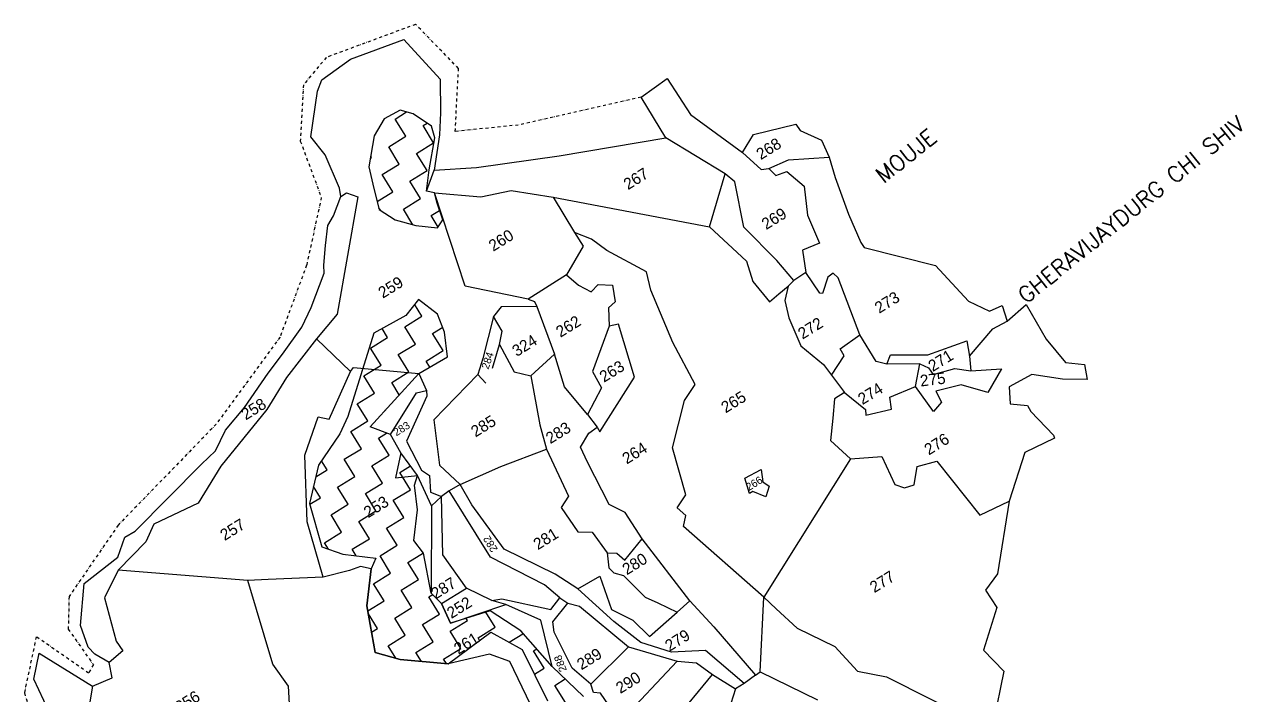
# Model space of a CAD drawing. Header units: metres. Extents: x 319724 to 326380, y 1825641 to 1831057.
# Drawn here: x 320112 to 322158, y 1829932 to 1831057 of the extents above; entities that cross this region are included whole.
import ezdxf

# ---------------------------------------------------------------- set-up
doc = ezdxf.new("R2010")
doc.units = ezdxf.units.M
doc.header["$MEASUREMENT"] = 0
doc.linetypes.add('DASHDOT', pattern=[1, 0.5, -0.25, 0, -0.25])
for name, color, linetype in [('OFF', 1, 'Continuous'), ('POLY_HATCH', 12, 'Continuous'), ('POLY_PARCEL', 6, 'Continuous'), ('POLY_WATER', 4, 'Continuous'), ('TEXT_MAPOUT', 7, 'Continuous'), ('TEXT_PARCEL', 7, 'Continuous'), ('V_BOUND_LINE', 7, 'Continuous'), ('V_BOUND_STREAM_LINE', 7, 'DASHDOT')]:
    doc.layers.add(name, color=color, linetype=linetype)
doc.styles.get("Standard").update_dxf_attribs({"font": 'simplex.shx'})
doc.styles.add('TEXT _PARCEL', font='', dxfattribs={"height": 0.18})
doc.styles.get('TEXT _PARCEL').set_extended_font_data('Kruti Dev 050')

msp = doc.modelspace()

# ---------------------------------------------------------------- linework, layer by layer
at = {"layer": 'OFF'}
msp.add_line((321148.7, 1830935.5), (321192.4, 1830966.4), dxfattribs=at)
at = {"layer": 'POLY_HATCH'}
for p, q in [((320743.8, 1830913.5), (320717, 1830898.7)), ((320765.6, 1830907.2), (320743.8, 1830913.5)), ((320796.3, 1830886.7), (320765.6, 1830907.2)), ((320717, 1830898.7), (320700.3, 1830870.5)), ((320802.1, 1830867), (320796.3, 1830886.7)), ((320700.3, 1830870.5), (320691.3, 1830818.3)), ((320792.5, 1830813.4), (320802.1, 1830867)), ((320691.3, 1830818.3), (320699.3, 1830782)), ((320787.9, 1830777.2), (320792.5, 1830813.4)), ((320699.3, 1830782), (320708.7, 1830746.5)), ((320801.5, 1830774.6), (320787.9, 1830777.2)), ((320805.2, 1830758.9), (320801.5, 1830774.6)), ((320815.3, 1830729.2), (320805.2, 1830758.9)), ((320708.7, 1830746.5), (320735.6, 1830729.1)), ((320735.6, 1830729.1), (320770, 1830719.8)), ((320770, 1830719.8), (320806.7, 1830715.6)), ((320806.7, 1830715.6), (320815.3, 1830729.2)), ((320774.3, 1830595.3), (320753.2, 1830568.5)), ((320806.6, 1830570.7), (320774.3, 1830595.3)), ((320753.2, 1830568.5), (320699.5, 1830538.8)), ((320818.5, 1830540.4), (320806.6, 1830570.7)), ((320699.5, 1830538.8), (320655.7, 1830398.8)), ((320823.5, 1830499), (320818.5, 1830540.4)), ((320774.9, 1830471.2), (320823.5, 1830499)), ((320693.5, 1830381.5), (320774.9, 1830471.2)), ((320655.7, 1830398.8), (320642.5, 1830370.1)), ((320642.5, 1830370.1), (320606.7, 1830317.1)), ((320727.4, 1830368.8), (320693.5, 1830381.5)), ((320745.1, 1830338.1), (320727.4, 1830368.8)), ((320772.6, 1830299.7), (320745.1, 1830338.1)), ((320606.7, 1830317.1), (320591.4, 1830252.9)), ((320767.7, 1830283.5), (320772.6, 1830299.7)), ((320772.8, 1830242.1), (320767.7, 1830283.5)), ((320591.4, 1830252.9), (320612.3, 1830180.2)), ((320766.9, 1830190.5), (320772.8, 1830242.1)), ((320783.1, 1830169.7), (320766.9, 1830190.5)), ((320612.3, 1830180.2), (320647.5, 1830167.7)), ((320647.5, 1830167.7), (320703.1, 1830160.9)), ((320796.1, 1830102.2), (320783.1, 1830169.7)), ((320694.8, 1830142.9), (320687.9, 1830081.1)), ((320703.1, 1830160.9), (320694.8, 1830142.9)), ((320813.1, 1830084.9), (320796.1, 1830102.2)), ((320796.1, 1830102.2), (320796.1, 1830102.2)), ((320687.9, 1830081.1), (320701.7, 1830002.8)), ((320828.6, 1830051.7), (320813.1, 1830084.9)), ((320895, 1830072.4), (320828.6, 1830051.7)), ((320946.4, 1830039.1), (320895, 1830072.4)), ((320824.3, 1829983.7), (320896.2, 1830037)), ((320896.2, 1830037), (320948.6, 1830007.7)), ((320999.2, 1829979.2), (320946.4, 1830039.1)), ((320701.7, 1830002.8), (320743.7, 1829990.8)), ((320948.6, 1830007.7), (320991.6, 1829921.3)), ((320743.7, 1829990.8), (320824.3, 1829983.7)), ((321051.8, 1829928.5), (320999.2, 1829979.2))]:
    msp.add_line(p, q, dxfattribs=at)
at = {"layer": 'POLY_HATCH', "linetype": 'Continuous'}
for p, q in [((320735.5, 1830898.5), (320754.6, 1830910.4)), ((320706.3, 1830880.5), (320706.6, 1830880.7)), ((320706.6, 1830880.7), (320706.5, 1830880.9)), ((320753.3, 1830869.7), (320735.5, 1830898.5)), ((320782.2, 1830887.5), (320788.9, 1830891.6)), ((320800, 1830858.6), (320782.2, 1830887.5)), ((320724.5, 1830851.8), (320753.3, 1830869.7)), ((320771.2, 1830840.8), (320800, 1830858.6)), ((320742.3, 1830823), (320724.5, 1830851.8)), ((320789, 1830811.9), (320771.2, 1830840.8)), ((320693.8, 1830832.9), (320695.6, 1830834)), ((320695.6, 1830834), (320694.4, 1830836)), ((320713.4, 1830805.1), (320742.3, 1830823)), ((320731.2, 1830776.3), (320713.4, 1830805.1)), ((320760.1, 1830794.1), (320789, 1830811.9)), ((320777.9, 1830765.2), (320760.1, 1830794.1)), ((320705.1, 1830760.1), (320731.2, 1830776.3)), ((320749.1, 1830747.4), (320777.9, 1830765.2)), ((320710.4, 1830745.4), (320707.9, 1830749.5)), ((320765.3, 1830721.1), (320749.1, 1830747.4)), ((320795.8, 1830736.4), (320809.9, 1830745.1)), ((320807.7, 1830717.1), (320795.8, 1830736.4)), ((320780.4, 1830567.4), (320768.1, 1830587.4)), ((320751.6, 1830549.6), (320780.4, 1830567.4)), ((320693.8, 1830513.9), (320722.7, 1830531.7)), ((320722.7, 1830531.7), (320713.5, 1830546.6)), ((320769.4, 1830520.7), (320751.6, 1830549.6)), ((320798.3, 1830538.5), (320815.2, 1830549)), ((320816.1, 1830509.6), (320798.3, 1830538.5)), ((320711.6, 1830485), (320693.8, 1830513.9)), ((320740.5, 1830502.9), (320769.4, 1830520.7)), ((320758.3, 1830474), (320740.5, 1830502.9)), ((320787.2, 1830491.8), (320816.1, 1830509.6)), ((320793.4, 1830481.8), (320787.2, 1830491.8)), ((320682.8, 1830467.2), (320711.6, 1830485)), ((320729.5, 1830456.2), (320758.3, 1830474)), ((320700.6, 1830438.3), (320682.8, 1830467.2)), ((320742.3, 1830435.3), (320729.5, 1830456.2)), ((320671.7, 1830420.5), (320700.6, 1830438.3)), ((320689.6, 1830391.6), (320671.7, 1830420.5)), ((320718.4, 1830409.5), (320719.5, 1830410.1)), ((320718.6, 1830409.2), (320718.4, 1830409.5)), ((320660.7, 1830373.8), (320689.6, 1830391.6)), ((320678.5, 1830344.9), (320660.7, 1830373.8)), ((320707.4, 1830362.8), (320721, 1830371.2)), ((320725.2, 1830333.9), (320707.4, 1830362.8)), ((320649.6, 1830327.1), (320678.5, 1830344.9)), ((320667.5, 1830298.2), (320649.6, 1830327.1)), ((320696.3, 1830316.1), (320725.2, 1830333.9)), ((320602.1, 1830297.7), (320620.8, 1830309.3)), ((320620.8, 1830309.3), (320611.5, 1830324.3)), ((320714.2, 1830287.2), (320696.3, 1830316.1)), ((320743, 1830305), (320760.9, 1830316.1)), ((320638.6, 1830280.4), (320667.5, 1830298.2)), ((320685.3, 1830269.4), (320714.2, 1830287.2)), ((320760.9, 1830276.1), (320743, 1830305)), ((320609.7, 1830262.6), (320598.2, 1830281.3)), ((320656.4, 1830251.5), (320638.6, 1830280.4)), ((320703.1, 1830240.5), (320685.3, 1830269.4)), ((320732, 1830258.3), (320760.9, 1830276.1)), ((320591.8, 1830251.5), (320609.7, 1830262.6)), ((320627.5, 1830233.7), (320656.4, 1830251.5)), ((320749.8, 1830229.4), (320732, 1830258.3)), ((320645.4, 1830204.8), (320627.5, 1830233.7)), ((320674.2, 1830222.7), (320703.1, 1830240.5)), ((320720.9, 1830211.6), (320749.8, 1830229.4)), ((320616.5, 1830187), (320645.4, 1830204.8)), ((320692.1, 1830193.8), (320674.2, 1830222.7)), ((320738.8, 1830182.7), (320720.9, 1830211.6)), ((320623.1, 1830176.4), (320616.5, 1830187)), ((320663.2, 1830176), (320692.1, 1830193.8)), ((320767.6, 1830200.6), (320768.1, 1830200.8)), ((320768, 1830200), (320767.6, 1830200.6)), ((320670, 1830164.9), (320663.2, 1830176)), ((320709.9, 1830164.9), (320738.8, 1830182.7)), ((320727.7, 1830136.1), (320709.9, 1830164.9)), ((320756.6, 1830153.9), (320782.8, 1830170.1)), ((320774.4, 1830125), (320756.6, 1830153.9)), ((320698.8, 1830118.2), (320727.7, 1830136.1)), ((320745.5, 1830107.2), (320774.4, 1830125)), ((320716.7, 1830089.4), (320698.8, 1830118.2)), ((320763.4, 1830078.3), (320745.5, 1830107.2)), ((320689.4, 1830072.5), (320716.7, 1830089.4)), ((320792.2, 1830096.1), (320798.4, 1830099.9)), ((320810.1, 1830067.3), (320792.2, 1830096.1)), ((320705.6, 1830042.7), (320690.3, 1830067.4)), ((320734.5, 1830060.5), (320763.4, 1830078.3)), ((320752.3, 1830031.6), (320734.5, 1830060.5)), ((320781.2, 1830049.4), (320810.1, 1830067.3)), ((320903.5, 1830045.2), (320888, 1830070.2)), ((320695.8, 1830036.6), (320705.6, 1830042.7)), ((320799, 1830020.6), (320781.2, 1830049.4)), ((320827.9, 1830038.4), (320856.8, 1830056.2)), ((320856.8, 1830056.2), (320854.5, 1830059.8)), ((320874.6, 1830027.3), (320903.5, 1830045.2)), ((320723.4, 1830013.8), (320752.3, 1830031.6)), ((320770.1, 1830002.7), (320799, 1830020.6)), ((320845.7, 1830009.5), (320827.9, 1830038.4)), ((320877.3, 1830023), (320874.6, 1830027.3)), ((320926.9, 1830019.8), (320950.2, 1830034.1)), ((320950.2, 1830034.1), (320948.6, 1830036.6)), ((320736.3, 1829992.9), (320723.4, 1830013.8)), ((320779.5, 1829987.6), (320770.1, 1830002.7)), ((320816.8, 1829991.7), (320845.7, 1830009.5)), ((320968, 1830005.2), (320973.4, 1830008.6)), ((320985.8, 1829976.4), (320968, 1830005.2)), ((320821.6, 1829983.9), (320816.8, 1829991.7)), ((320969.3, 1829966.1), (320985.8, 1829976.4)), ((321003.6, 1829947.5), (321021, 1829958.2)), ((321021.5, 1829918.6), (321003.6, 1829947.5))]:
    msp.add_line(p, q, dxfattribs=at)
at = {"layer": 'POLY_PARCEL'}
for p, q in [((321289.9, 1830806.4), (321190.1, 1830867)), ((321319, 1830842.5), (321350.8, 1830813.5)), ((321363.3, 1830815.5), (321396.4, 1830830.2)), ((321396.4, 1830830.2), (321464.8, 1830834.4)), ((320787.9, 1830777.2), (320801, 1830812.4)), ((321263.9, 1830717.4), (321289.9, 1830806.4)), ((321306.5, 1830792.9), (321289.9, 1830806.4)), ((321350.8, 1830813.5), (321363.3, 1830815.5)), ((321363.3, 1830815.5), (321375.3, 1830803.5)), ((321375.3, 1830803.5), (321393.9, 1830810.4)), ((321393.9, 1830810.4), (321422.6, 1830786)), ((320801.5, 1830774.6), (320787.9, 1830777.2)), ((320879.2, 1830767.6), (320930.1, 1830778.6)), ((320930.1, 1830778.6), (321000.8, 1830767.4)), ((321321.5, 1830716.7), (321306.5, 1830792.9)), ((321422.6, 1830786), (321428.7, 1830737.3)), ((320672.4, 1830768.1), (320637.9, 1830571)), ((320643.9, 1830768.5), (320653.8, 1830774.7)), ((320653.8, 1830774.7), (320672.4, 1830768.1)), ((320672.4, 1830768.1), (320672.4, 1830768.1)), ((320853.2, 1830617.8), (320801.5, 1830774.6)), ((320801.5, 1830774.6), (320801.5, 1830774.6)), ((320801.5, 1830774.6), (320879.2, 1830767.6)), ((321000.8, 1830767.4), (321263.9, 1830717.4)), ((321000.8, 1830767.4), (321036.5, 1830707.9)), ((321428.7, 1830737.3), (321448.6, 1830690.3)), ((321263.9, 1830717.4), (321263.9, 1830717.4)), ((321263.9, 1830717.4), (321325.7, 1830660)), ((321376.7, 1830660.7), (321321.5, 1830716.7)), ((321065.1, 1830696.7), (321036.5, 1830707.9)), ((321036.5, 1830707.9), (321051.2, 1830685.2)), ((321091.3, 1830677.6), (321065.1, 1830696.7)), ((321051.2, 1830685.2), (321023.4, 1830636.8)), ((321157.7, 1830642), (321091.3, 1830677.6)), ((321448.6, 1830690.3), (321419.9, 1830678.4)), ((321419.9, 1830678.4), (321425.6, 1830640.7)), ((321325.7, 1830660), (321336.6, 1830625.7)), ((321405.4, 1830627.1), (321376.7, 1830660.7)), ((321023.4, 1830636.8), (320958.8, 1830596.2)), ((321023.4, 1830636.8), (321043.4, 1830619.7)), ((321165.3, 1830611.2), (321157.7, 1830642)), ((321425.6, 1830640.7), (321405.4, 1830627.1)), ((321449, 1830606.3), (321425.6, 1830640.7)), ((321471.8, 1830639.7), (321462.4, 1830632.7)), ((321479.9, 1830632.1), (321471.8, 1830639.7)), ((320958.8, 1830596.2), (320853.2, 1830617.8)), ((321043.4, 1830619.7), (321064.8, 1830608.3)), ((321064.8, 1830608.3), (321076.3, 1830620.8)), ((321076.3, 1830620.8), (321100.6, 1830619.6)), ((321100.6, 1830619.6), (321105.4, 1830591.3)), ((321336.6, 1830625.7), (321364.5, 1830591.6)), ((321380.4, 1830604.8), (321396.2, 1830618)), ((321396.2, 1830618), (321390.6, 1830593.5)), ((321396.2, 1830618), (321405.4, 1830627.1)), ((321462.4, 1830632.7), (321453.9, 1830605.8)), ((321516.3, 1830536.1), (321479.9, 1830632.1)), ((320958.8, 1830596.2), (320969.7, 1830592.2)), ((320969.7, 1830592.2), (320973.6, 1830583.8)), ((321202.1, 1830523.3), (321165.3, 1830611.2)), ((321364.5, 1830591.6), (321380.4, 1830604.8)), ((321390.6, 1830593.5), (321397.1, 1830564.5)), ((321453.9, 1830605.8), (321449, 1830606.3)), ((320913.6, 1830583.4), (320900.8, 1830567.1)), ((320973.6, 1830583.8), (320913.6, 1830583.4)), ((320973.6, 1830583.8), (321003.1, 1830503.9)), ((321105.4, 1830591.3), (321094.1, 1830581.4)), ((321094.1, 1830581.4), (321094.9, 1830550.8)), ((320637.9, 1830571), (320603.1, 1830529.2)), ((320637.9, 1830571), (320637.9, 1830571)), ((320900.8, 1830567.1), (320882.6, 1830496.5)), ((320915.4, 1830542.4), (320900.8, 1830567.1)), ((321110.5, 1830553.8), (321094.9, 1830550.8)), ((321137.4, 1830465.2), (321110.5, 1830553.8)), ((321397.1, 1830564.5), (321417, 1830517.5)), ((321739.7, 1830546.2), (321764, 1830558.9)), ((320910.7, 1830519.8), (320915.4, 1830542.4)), ((321094.9, 1830550.8), (321066.8, 1830474.7)), ((321483.1, 1830512.4), (321516.3, 1830536.1)), ((321543.9, 1830491.5), (321516.3, 1830536.1)), ((321700.6, 1830500.4), (321739.7, 1830546.2)), ((320603.1, 1830529.2), (320552.7, 1830464.7)), ((320660.5, 1830474.8), (320603.1, 1830529.2)), ((320898.7, 1830479.9), (320910.7, 1830519.8)), ((320910.7, 1830519.8), (320935.5, 1830473.8)), ((321239.8, 1830452.6), (321202.1, 1830523.3)), ((321417, 1830517.5), (321455.5, 1830486.5)), ((321490.2, 1830500.8), (321483.1, 1830512.4)), ((321630.6, 1830502.8), (321696.1, 1830526.1)), ((321696.1, 1830526.1), (321700.6, 1830500.4)), ((320882.6, 1830496.5), (320874.4, 1830469.6)), ((321003.1, 1830503.9), (320963.2, 1830467.3)), ((321020.2, 1830448.9), (321003.1, 1830503.9)), ((321468.9, 1830468.6), (321490.2, 1830500.8)), ((321561.8, 1830486.6), (321543.9, 1830491.5)), ((321561.8, 1830486.6), (321567.8, 1830502.8)), ((321567.8, 1830502.8), (321630.6, 1830502.8)), ((321700.6, 1830500.4), (321703.2, 1830475.8)), ((320624.3, 1830394.6), (320660.5, 1830474.8)), ((320660.5, 1830474.8), (320665.2, 1830481.5)), ((320665.2, 1830481.5), (320774.9, 1830471.2)), ((320774.9, 1830471.2), (320787.8, 1830442.6)), ((320874.4, 1830469.6), (320800.6, 1830393.5)), ((320874.4, 1830469.6), (320887.6, 1830455.1)), ((320935.5, 1830473.8), (320963.2, 1830467.3)), ((321066.8, 1830474.7), (321082.1, 1830446.9)), ((321455.5, 1830486.5), (321468.9, 1830468.6)), ((321617, 1830487.6), (321561.8, 1830486.6)), ((321610, 1830449.1), (321617, 1830487.6)), ((321617, 1830487.6), (321631.7, 1830480.6)), ((321631.7, 1830480.6), (321639.7, 1830469.6)), ((321639.7, 1830469.6), (321675.9, 1830479.4)), ((321675.9, 1830479.4), (321703.2, 1830475.8)), ((321703.2, 1830475.8), (321754.8, 1830479.1)), ((321754.8, 1830479.1), (321731.3, 1830439.5)), ((320552.7, 1830464.7), (320519.6, 1830410.6)), ((320887.6, 1830455.1), (320887.6, 1830455.1)), ((320963.2, 1830467.3), (320978.3, 1830385.2)), ((321058.6, 1830402.4), (321020.2, 1830448.9)), ((321079.3, 1830373.5), (321137.4, 1830465.2)), ((321221.5, 1830425.7), (321239.8, 1830452.6)), ((321468.9, 1830468.6), (321490.5, 1830439.2)), ((321567.1, 1830431.7), (321610, 1830449.1)), ((321640.4, 1830407.4), (321610, 1830449.1)), ((321687, 1830452.1), (321644.3, 1830441.7)), ((321731.3, 1830439.5), (321687, 1830452.1)), ((320727.4, 1830368.8), (320771.3, 1830438.7)), ((320788.6, 1830433), (320754.4, 1830357.7)), ((320771.3, 1830438.7), (320787.8, 1830442.6)), ((320787.8, 1830442.6), (320788.6, 1830433)), ((321082.1, 1830446.9), (321058.6, 1830402.4)), ((321473.9, 1830428.8), (321471.2, 1830396.3)), ((321490.5, 1830439.2), (321473.9, 1830428.8)), ((321490.5, 1830439.2), (321526.2, 1830411)), ((321569.4, 1830411.4), (321567.1, 1830431.7)), ((321644.3, 1830441.7), (321653.4, 1830423.3)), ((320519.6, 1830410.6), (320442.2, 1830315.5)), ((321201.5, 1830346.2), (321221.5, 1830425.7)), ((321526.2, 1830411), (321526.6, 1830401)), ((321526.6, 1830401), (321569.4, 1830411.4)), ((321653.4, 1830423.3), (321640.4, 1830407.4)), ((320583.5, 1830334.1), (320605.7, 1830398.2)), ((320605.7, 1830398.2), (320624.3, 1830394.6)), ((320800.6, 1830393.5), (320809.7, 1830317.3)), ((321058.6, 1830402.4), (321074.7, 1830380.9)), ((321471.2, 1830396.3), (321467.2, 1830358.4)), ((320745.1, 1830338.1), (320727.4, 1830368.8)), ((320978.3, 1830385.2), (320989.9, 1830344.1)), ((321046.7, 1830347.4), (321060.9, 1830371.2)), ((321060.9, 1830371.2), (321074.7, 1830380.9)), ((321074.7, 1830380.9), (321079.3, 1830373.5)), ((320754.4, 1830357.7), (320779.5, 1830309)), ((321058.7, 1830322.1), (321046.7, 1830347.4)), ((321467.2, 1830358.4), (321500.9, 1830327.9)), ((320587.2, 1830221.9), (320583.5, 1830334.1)), ((320745.1, 1830338.1), (320735.9, 1830295.9)), ((320772.6, 1830299.7), (320745.1, 1830338.1)), ((320913.2, 1830315.1), (320989.9, 1830344.1)), ((320989.9, 1830344.1), (321026.5, 1830265.3)), ((321223.8, 1830267.2), (321201.5, 1830346.2)), ((321500.9, 1830327.9), (321355, 1830095.4)), ((321500.9, 1830327.9), (321553.3, 1830331.8)), ((321553.3, 1830331.8), (321575.3, 1830285)), ((320442.2, 1830315.5), (320404, 1830253.2)), ((320779.5, 1830309), (320792.8, 1830299.9)), ((320809.7, 1830317.3), (320844.6, 1830285)), ((320844.6, 1830285), (320913.2, 1830315.1)), ((321095.3, 1830251.2), (321058.7, 1830322.1)), ((321323.2, 1830295.2), (321350.5, 1830310)), ((321350.5, 1830310), (321353.2, 1830289.4)), ((321607.6, 1830284.4), (321612.7, 1830314.9)), ((321612.7, 1830314.9), (321646, 1830324)), ((321646, 1830324), (321718.1, 1830233.4)), ((320735.9, 1830295.9), (320772.6, 1830299.7)), ((320796.4, 1830248.9), (320772.6, 1830299.7)), ((320792.8, 1830299.9), (320794.8, 1830271.9)), ((321330.9, 1830269.6), (321323.2, 1830295.2)), ((321353.2, 1830289.4), (321363.9, 1830281.8)), ((320794.8, 1830271.9), (320813.3, 1830264.4)), ((320825.9, 1830274.2), (320813.3, 1830264.4)), ((320844.6, 1830285), (320825.9, 1830274.2)), ((320895.6, 1830163), (320825.9, 1830274.2)), ((320864.2, 1830250.9), (320844.6, 1830285)), ((321026.5, 1830265.3), (321014.2, 1830246.3)), ((321209.4, 1830245.7), (321223.8, 1830267.2)), ((321336.8, 1830273.2), (321330.9, 1830269.6)), ((321358.5, 1830264.3), (321336.8, 1830273.2)), ((321363.9, 1830281.8), (321358.5, 1830264.3)), ((321575.3, 1830285), (321591.6, 1830279)), ((321591.6, 1830279), (321607.6, 1830284.4)), ((320404, 1830253.2), (320329.5, 1830218.4)), ((320404, 1830253.2), (320404, 1830253.2)), ((320796.4, 1830248.9), (320796.1, 1830102.2)), ((320813.3, 1830264.4), (320796.4, 1830248.9)), ((320815.4, 1830166.9), (320813.3, 1830264.4)), ((320918.5, 1830176), (320864.2, 1830250.9)), ((321014.2, 1830246.3), (321042.5, 1830205.3)), ((321122, 1830237.9), (321095.3, 1830251.2)), ((321224, 1830232.9), (321209.4, 1830245.7)), ((321718.1, 1830233.4), (321767.4, 1830256.9)), ((321150.6, 1830193.7), (321122, 1830237.9)), ((321219.9, 1830214.2), (321224, 1830232.9)), ((320329.5, 1830218.4), (320316.1, 1830188.7)), ((320614.4, 1830129.3), (320587.2, 1830221.9)), ((321042.5, 1830205.3), (321066.2, 1830204.9)), ((321066.2, 1830204.9), (321091.5, 1830170.1)), ((321355, 1830095.4), (321219.9, 1830214.2)), ((320316.1, 1830188.7), (320269.5, 1830141.1)), ((321121.2, 1830157.6), (321150.6, 1830193.7)), ((321230.4, 1830089.6), (321150.6, 1830193.7)), ((320855.1, 1830110.9), (320815.4, 1830166.9)), ((320986.1, 1830116.4), (320895.6, 1830163)), ((321004, 1830134.2), (320918.5, 1830176)), ((321091.5, 1830170.1), (321107.7, 1830169.7)), ((321091.5, 1830170.1), (321094.4, 1830144.7)), ((321107.7, 1830169.7), (321121.2, 1830157.6)), ((320677.1, 1830147.3), (320658.4, 1830140.3)), ((320694.8, 1830142.9), (320677.1, 1830147.3)), ((320687.9, 1830081.1), (320694.8, 1830142.9)), ((321094.4, 1830144.7), (321103, 1830136.6)), ((320269.5, 1830141.1), (320246.5, 1830094.7)), ((320487.5, 1830123.6), (320269.5, 1830141.1)), ((320269.5, 1830141.1), (320269.5, 1830141.1)), ((320522.1, 1830125.4), (320487.5, 1830123.6)), ((320529.9, 1829983), (320487.5, 1830123.6)), ((320487.5, 1830123.6), (320487.5, 1830123.6)), ((320614.4, 1830129.3), (320522.1, 1830125.4)), ((320658.4, 1830140.3), (320614.4, 1830129.3)), ((321042.3, 1830109.7), (321004, 1830134.2)), ((321042.3, 1830109.7), (321079.5, 1830130.6)), ((321079.5, 1830130.6), (321098.9, 1830074.8)), ((321103, 1830136.6), (321119, 1830132.1)), ((321119, 1830132.1), (321155.3, 1830095.7)), ((320796.1, 1830102.2), (320813.1, 1830084.9)), ((320813.1, 1830084.9), (320855.1, 1830110.9)), ((320897.7, 1830090), (320855.1, 1830110.9)), ((321012.1, 1830094.5), (320986.1, 1830116.4)), ((321103.1, 1830054.7), (321042.3, 1830109.7)), ((320246.5, 1830094.7), (320246.5, 1830094.7)), ((320246.5, 1830094.7), (320266.3, 1830021.6)), ((320701.7, 1830002.8), (320687.9, 1830081.1)), ((320813.1, 1830084.9), (320828.6, 1830051.7)), ((320828.6, 1830051.7), (320921.3, 1830083.4)), ((320897.7, 1830090), (320914.6, 1830092.9)), ((320921.3, 1830083.4), (320897.7, 1830090)), ((320914.6, 1830092.9), (320997, 1830075)), ((320980.1, 1830056.9), (320921.3, 1830083.4)), ((320997, 1830075), (321012.1, 1830094.5)), ((321000.6, 1830053.9), (321025.4, 1830085.3)), ((321012.1, 1830094.5), (321025.4, 1830085.3)), ((321025.4, 1830085.3), (321045.2, 1830080.7)), ((321045.2, 1830080.7), (321127.4, 1830012.1)), ((321155.3, 1830095.7), (321176.8, 1830086.1)), ((321176.8, 1830086.1), (321209.2, 1830070.5)), ((321209.2, 1830070.5), (321230.4, 1830089.6)), ((321230.4, 1830089.6), (321271, 1830045.5)), ((321349, 1829969.9), (321355, 1830095.4)), ((321355, 1830095.4), (321375.6, 1830075.7)), ((321098.9, 1830074.8), (321134.7, 1830056.7)), ((321163, 1830029.5), (321209.2, 1830070.5)), ((321375.6, 1830075.7), (321411, 1830043.6)), ((320999.2, 1829979.2), (320980.1, 1830056.9)), ((321002.8, 1830036.6), (321000.6, 1830053.9)), ((321148, 1830019.2), (321103.1, 1830054.7)), ((321134.7, 1830056.7), (321163, 1830029.5)), ((321271, 1830045.5), (321341.3, 1829964.7)), ((321411, 1830043.6), (321474.6, 1830012.7)), ((320266.3, 1830021.6), (320277.4, 1830005.5)), ((321032.6, 1829976.1), (321002.8, 1830036.6)), ((321199.7, 1830003.4), (321148, 1830019.2)), ((320277.4, 1830005.5), (320254.8, 1829986.1)), ((320743.7, 1829990.8), (320701.7, 1830002.8)), ((320893.8, 1830000.1), (320824.3, 1829983.7)), ((320927.9, 1829987.8), (320893.8, 1830000.1)), ((321064.3, 1829949.5), (321127.4, 1830012.1)), ((321127.4, 1830012.1), (321209.3, 1829988.1)), ((321256.9, 1830005.9), (321199.7, 1830003.4)), ((321321.9, 1829950.5), (321256.9, 1830005.9)), ((321474.6, 1830012.7), (321512.2, 1829971.3)), ((320555.8, 1829946.2), (320529.9, 1829983)), ((320824.3, 1829983.7), (320743.7, 1829990.8)), ((320998.9, 1829841), (320927.9, 1829987.8)), ((321051.8, 1829928.5), (320999.2, 1829979.2)), ((321209.3, 1829988.1), (321113.5, 1829886.3)), ((321209.3, 1829988.1), (321241.6, 1829985.3)), ((321241.6, 1829985.3), (321268.9, 1829965.5)), ((321064.3, 1829949.5), (321032.6, 1829976.1)), ((321194.2, 1829875.9), (321268.9, 1829965.5)), ((321268.9, 1829965.5), (321307.5, 1829941.6)), ((321341.3, 1829964.7), (321321.9, 1829950.5)), ((321341.3, 1829964.7), (321349, 1829969.9)), ((321349, 1829969.9), (321445.5, 1829923)), ((321512.2, 1829971.3), (321561.5, 1829961.6)), ((321561.5, 1829961.6), (321738.6, 1829872.9)), ((320226.3, 1829946.1), (320208.4, 1829837)), ((320560.8, 1829862.9), (320555.8, 1829946.2)), ((321068.8, 1829935.3), (321064.3, 1829949.5)), ((321307.5, 1829941.6), (321299.7, 1829917.2)), ((321321.9, 1829950.5), (321307.5, 1829941.6)), ((321080.6, 1829934.1), (321068.8, 1829935.3)), ((321113.5, 1829886.3), (321080.6, 1829934.1))]:
    msp.add_line(p, q, dxfattribs=at)
at = {"layer": 'POLY_WATER'}
for p, q in [((320660.3, 1830999.1), (320750, 1831032.1)), ((320750, 1831032.1), (320811.1, 1830965.3)), ((320611.8, 1830964.4), (320660.3, 1830999.1)), ((320604.9, 1830945.3), (320611.8, 1830964.4)), ((320811.1, 1830965.3), (320811.3, 1830909.1)), ((320593.3, 1830868.8), (320604.9, 1830945.3)), ((321190.1, 1830867), (321148.7, 1830935.5)), ((321148.7, 1830935.5), (321148.7, 1830935.5)), ((320811.3, 1830909.1), (320809.9, 1830872)), ((320617.8, 1830838.3), (320593.3, 1830868.8)), ((320809.9, 1830872), (320801, 1830812.4)), ((321011.2, 1830836.6), (321190.1, 1830867)), ((320642, 1830782.4), (320617.8, 1830838.3)), ((320871.8, 1830817), (321011.2, 1830836.6)), ((320801, 1830812.4), (320871.8, 1830817)), ((320643.9, 1830768.5), (320642, 1830782.4)), ((320631.5, 1830735.7), (320643.9, 1830768.5)), ((320621.9, 1830719.5), (320631.5, 1830735.7)), ((320618.1, 1830686.4), (320621.9, 1830719.5)), ((320615.4, 1830653.1), (320618.1, 1830686.4)), ((320594, 1830582.1), (320616.2, 1830639.6)), ((320616.2, 1830639.6), (320615.4, 1830653.1)), ((320578.5, 1830549), (320594, 1830582.1)), ((320545.9, 1830503.7), (320578.5, 1830549)), ((320521.6, 1830472), (320545.9, 1830503.7)), ((320481.9, 1830413.9), (320521.6, 1830472)), ((320450.4, 1830375.9), (320481.9, 1830413.9)), ((320433.6, 1830341.2), (320450.4, 1830375.9)), ((320409.7, 1830318.8), (320433.6, 1830341.2)), ((320298.3, 1830206.3), (320409.7, 1830318.8)), ((320281, 1830196.5), (320298.3, 1830206.3)), ((320268.9, 1830162.7), (320281, 1830196.5)), ((320212.3, 1830118.4), (320268.9, 1830162.7)), ((320206.5, 1830047.8), (320212.3, 1830118.4)), ((320219.4, 1830011.7), (320206.5, 1830047.8)), ((320127.7, 1829957.9), (320137, 1830001.8)), ((320137, 1830001.8), (320226.3, 1829946.1)), ((320230.5, 1829999.9), (320219.4, 1830011.7)), ((320254.8, 1829986.1), (320230.5, 1829999.9)), ((320259.6, 1829960.2), (320254.8, 1829986.1)), ((320174.8, 1829858.8), (320127.7, 1829957.9)), ((320226.3, 1829946.1), (320259.6, 1829960.2))]:
    msp.add_line(p, q, dxfattribs=at)
at = {"layer": 'V_BOUND_LINE'}
for p, q in [((321192.4, 1830966.4), (321231.8, 1830906)), ((321231.8, 1830906), (321319, 1830842.5)), ((321337.7, 1830872.4), (321408.6, 1830889.7)), ((321408.6, 1830889.7), (321416.1, 1830879.4)), ((321416.1, 1830879.4), (321451.8, 1830862.8)), ((321319, 1830842.5), (321337.7, 1830872.4)), ((321451.8, 1830862.8), (321464.8, 1830834.4)), ((321464.8, 1830834.4), (321475, 1830800.5)), ((321475, 1830800.5), (321497.3, 1830738.7)), ((321497.3, 1830738.7), (321518.1, 1830691)), ((321518.1, 1830691), (321523.6, 1830683)), ((321523.6, 1830683), (321643.8, 1830652.6)), ((321643.8, 1830652.6), (321698.8, 1830592.7)), ((321698.8, 1830592.7), (321734.5, 1830576)), ((321734.5, 1830576), (321755.9, 1830585.2)), ((321755.9, 1830585.2), (321764, 1830558.9)), ((321764, 1830558.9), (321795.9, 1830587.3)), ((321795.9, 1830587.3), (321829.4, 1830529)), ((321829.4, 1830529), (321862.2, 1830489.9)), ((321862.2, 1830489.9), (321893.8, 1830486.5)), ((321805.4, 1830469.6), (321767.4, 1830448.7)), ((321857.1, 1830461.8), (321805.4, 1830469.6)), ((321893.8, 1830486.5), (321898.4, 1830460.9)), ((321898.4, 1830460.9), (321857.1, 1830461.8)), ((321767.4, 1830448.7), (321769.1, 1830420.2)), ((321769.1, 1830420.2), (321798.4, 1830417.4)), ((321798.4, 1830417.4), (321804, 1830407.4)), ((321804, 1830407.4), (321842.2, 1830367.8)), ((321842.2, 1830367.8), (321843.8, 1830362.7)), ((321843.8, 1830362.7), (321793.7, 1830338.4)), ((321793.7, 1830338.4), (321767.4, 1830256.9)), ((321767.4, 1830256.9), (321747.8, 1830134.7)), ((321747.8, 1830134.7), (321727.5, 1830107.3)), ((321727.5, 1830107.3), (321746.9, 1830078.3)), ((321746.9, 1830078.3), (321724.3, 1830006.8)), ((321724.3, 1830006.8), (321758.5, 1829971.2)), ((321758.5, 1829971.2), (321738.6, 1829872.9))]:
    msp.add_line(p, q, dxfattribs=at)
at = {"layer": 'V_BOUND_STREAM_LINE', "ltscale": 10}
for p, q in [((320769.7, 1831057.5), (320619.6, 1831002)), ((320841.8, 1830983.6), (320769.7, 1831057.5)), ((320619.6, 1831002), (320581, 1830955.9)), ((320836.3, 1830877.8), (320841.8, 1830983.6)), ((320581, 1830955.9), (320575.9, 1830861.6)), ((321148.7, 1830935.5), (320942.3, 1830888.4)), ((320942.3, 1830888.4), (320836.3, 1830877.8)), ((320575.9, 1830861.6), (320611.2, 1830766.9)), ((320611.2, 1830766.9), (320586.5, 1830653)), ((320586.5, 1830653), (320541.8, 1830532.4)), ((320541.8, 1830532.4), (320434.6, 1830386.2)), ((320434.6, 1830386.2), (320269.7, 1830216.5)), ((320269.7, 1830216.5), (320187.2, 1830096.7)), ((320187.2, 1830096.7), (320185.7, 1830041.8)), ((320185.7, 1830041.8), (320228, 1829982.3)), ((320132, 1830029.2), (320112, 1829934.9)), ((320220, 1829968.1), (320132, 1830029.2)), ((320228, 1829982.3), (320220, 1829968.1)), ((320112, 1829934.9), (320132.6, 1829871.3))]:
    msp.add_line(p, q, dxfattribs=at)

# ---------------------------------------------------------------- texts
at = {"layer": 'TEXT_MAPOUT'}
for s, height, p in [('GHERAVIJAYDURG CHI SHIV', 26.718, (321795.9, 1830587.3)), ('MOUJE', 26.72, (321556.3, 1830789.3))]:
    msp.add_text(s, height=height, rotation=38.8073, dxfattribs=at).set_placement(p)
at = {"layer": 'TEXT_PARCEL', "style": 'TEXT _PARCEL'}
for s, height, rotation, p in [('268', 19.24, 31.6905, (321349.9, 1830829.3)), ('267', 19.24, 31.6905, (321126.8, 1830778.9)), ('269', 19.24, 31.6905, (321358.9, 1830711.9)), ('260', 19.24, 31.6905, (320900.1, 1830675.5)), ('259', 19.24, 31.6905, (320714.5, 1830596.6)), ('273', 19.24, 31.6905, (321548.9, 1830571.3)), ('262', 19.24, 31.6905, (321013.1, 1830531)), ('272', 19.24, 31.6905, (321420, 1830527.9)), ('324', 19.24, 31.6905, (320939.6, 1830498.8)), ('284', 12.82, 70.9488, (320892, 1830477.4)), ('263', 19.24, 31.6905, (321086.3, 1830455.5)), ('271', 19.24, 31.6905, (321639, 1830473.5)), ('275', 19.24, 6.6991, (321618.8, 1830449.3)), ('274', 19.24, 31.6905, (321520.8, 1830418)), ('258', 19.24, 31.6905, (320484.2, 1830392.2)), ('265', 19.24, 31.6905, (321290.8, 1830404)), ('283', 12.82, 31.6905, (320737.3, 1830365.6)), ('285', 19.24, 31.6905, (320870.3, 1830363.5)), ('283', 19.24, 31.6905, (320996.1, 1830352.3)), ('276', 19.24, 31.6905, (321632.3, 1830333.3)), ('264', 19.24, 31.6905, (321124.6, 1830318.2)), ('266', 12.82, 31.6905, (321330, 1830273.7)), ('253', 19.24, 31.6905, (320690, 1830228)), ('257', 19.24, 31.6905, (320448.7, 1830189.7)), ('281', 19.24, 31.6905, (320975.2, 1830174.3)), ('282', 12.82, 121.6905, (320908.3, 1830176.1)), ('280', 19.24, 31.6905, (321124.7, 1830132.1)), ('287', 19.24, 31.6905, (320803.3, 1830091.3)), ('277', 19.24, 31.6905, (321540.7, 1830102.1)), ('252', 19.24, 31.6905, (320829.8, 1830058.8)), ('279', 19.24, 31.6905, (321196.5, 1830003.8)), ('261', 19.24, 31.6905, (320841.7, 1829998.7)), ('289', 19.24, 31.6905, (321048.4, 1829972.5)), ('288', 12.82, 111.3745, (321024.1, 1829973.1)), ('290', 19.24, 31.6905, (321113.8, 1829932.8)), ('256', 19.24, 31.6905, (320372.9, 1829900.9))]:
    msp.add_text(s, height=height, rotation=rotation, dxfattribs=at).set_placement(p)

doc.saveas('drawing.dxf')
